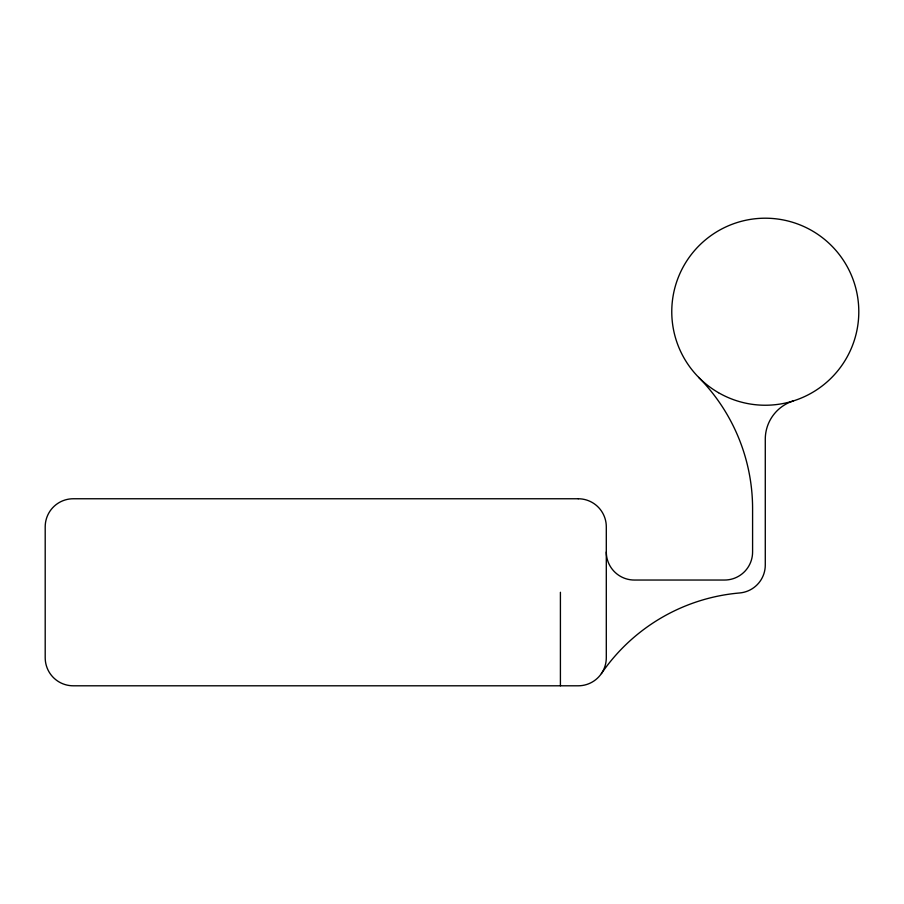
<?xml version="1.0" encoding="UTF-8"?>
<svg xmlns="http://www.w3.org/2000/svg" width="904" height="904" viewBox="0 0 904 904"><rect width="100%" height="100%" fill="white"/><g stroke="black" fill="none" stroke-linecap="round" stroke-linejoin="round"><path stroke-width="1.36" d="M560.412 592.278L560.412 685.797M606.301 551.982A28.058 28.058 0 0 0 634.359 580.04L724.533 580.04A28.058 28.058 0 0 0 752.591 551.982L752.591 508.749A187.038 187.038 0 0 0 698.702 377.397M793.362 400.924A40.115 40.115 0 0 0 765.281 439.197L765.281 565.011A28.058 28.058 0 0 1 739.63 592.967A187.038 187.038 0 0 0 601.397 673.593M578.244 498.759L73.258 498.759A28.058 28.058 0 0 0 45.2 526.817L45.2 657.739A28.058 28.058 0 0 0 73.258 685.797L578.244 685.797A28.058 28.058 0 0 0 606.301 657.739L606.301 526.817A28.058 28.058 0 0 0 578.244 498.759M718.522 392.709A93.519 93.519 0 0 0 858.8 311.722A93.519 93.519 0 0 0 718.522 230.735A93.519 93.519 0 0 0 718.522 392.709"/></g></svg>
